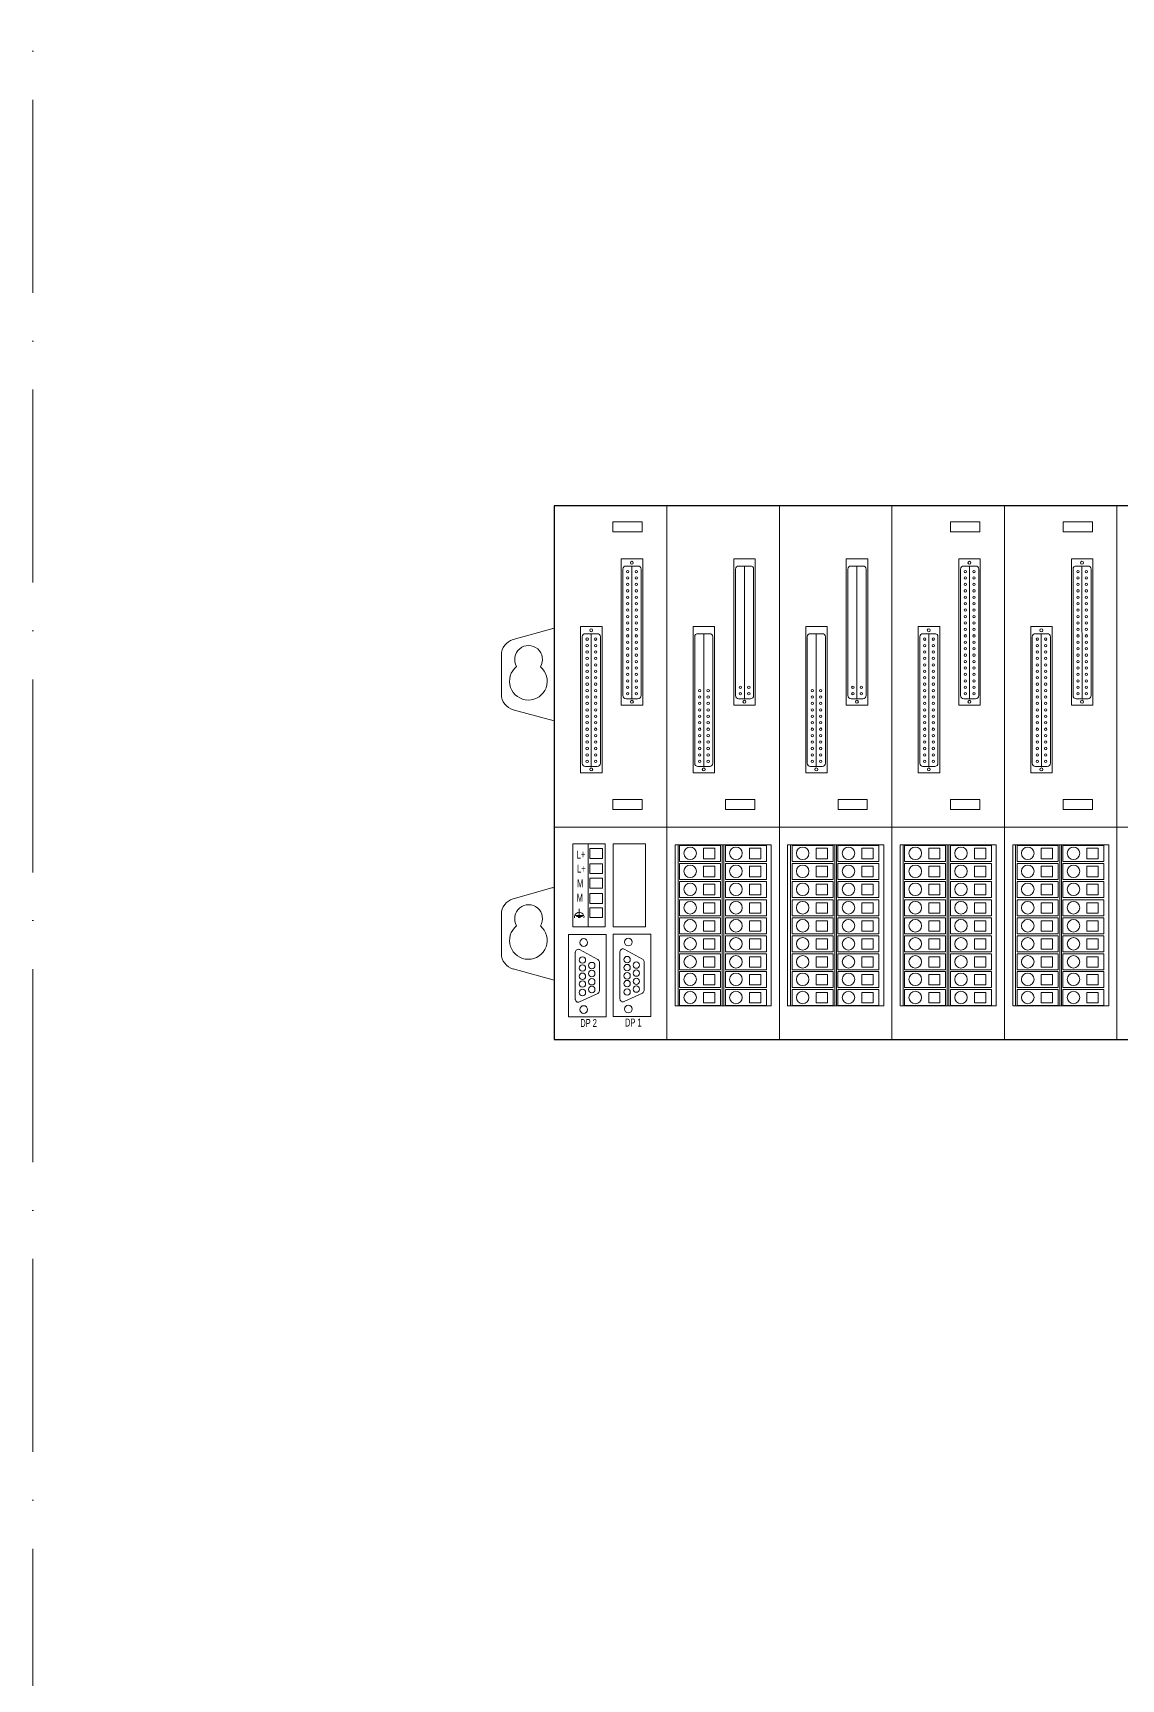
# Model space of a CAD drawing. Header units: millimetres. Extents: x 33157 to 59611, y -29750 to 1750.
# Drawn here: x 54607 to 54945, y -1531 to -1019 of the extents above; entities that cross this region are included whole.
import ezdxf

# ---------------------------------------------------------------- set-up
doc = ezdxf.new("R2010")
doc.units = ezdxf.units.MM
doc.linetypes.add('ACAD_ISO10W100', pattern=[18, 12, -3, 0, -3])
doc.layers.get('0').update_dxf_attribs({"lineweight": 18})
doc.layers.add('细实线', color=7, linetype='Continuous', lineweight=20)
doc.styles.add('HZ', font='arial.ttf')

msp = doc.modelspace()

# ---------------------------------------------------------------- linework, layer by layer
for p, q in [((54803.71, -1166.2), (54803.71, -1332.2)), ((54838.71, -1166.2), (54838.71, -1332.2)), ((54873.71, -1166.2), (54873.71, -1332.2)), ((54873.71, -1166.2), (54873.71, -1332.2)), ((54873.71, -1166.2), (54873.71, -1332.2)), ((54908.71, -1166.2), (54908.71, -1332.2)), ((54943.71, -1166.2), (54943.71, -1332.2)), ((54943.71, -1166.2), (54943.71, -1332.2)), ((54755.91, -1207.81), (54768.66, -1204.23)), ((54768.27, -1204.38), (54768.11, -1204.38)), ((54752.27, -1212.63), (54752.27, -1224.83)), ((54755.95, -1229.65), (54768.66, -1233.12)), ((54768.71, -1266.2), (55153.71, -1266.2)), ((54779.26, -1271.32), (54779.26, -1297.13)), ((54807.2, -1271.61), (54807.2, -1321.75)), ((54807.2, -1271.61), (54820.95, -1271.61)), ((54820.95, -1271.61), (54834.7, -1271.61)), ((54820.95, -1271.61), (54820.95, -1321.75)), ((54821.44, -1271.61), (54821.44, -1321.75)), ((54842.2, -1271.61), (54855.95, -1271.61)), ((54842.2, -1271.61), (54842.2, -1321.75)), ((54855.95, -1271.61), (54855.95, -1321.75)), ((54855.95, -1271.61), (54869.7, -1271.61)), ((54856.44, -1271.61), (54856.44, -1321.75)), ((54877.2, -1271.61), (54890.95, -1271.61)), ((54877.2, -1271.61), (54877.2, -1321.75)), ((54890.95, -1271.61), (54890.95, -1321.75)), ((54890.95, -1271.61), (54904.7, -1271.61)), ((54891.44, -1271.61), (54891.44, -1321.75)), ((54912.2, -1271.61), (54912.2, -1321.75)), ((54912.2, -1271.61), (54925.95, -1271.61)), ((54925.95, -1271.61), (54939.7, -1271.61)), ((54925.95, -1271.61), (54925.95, -1321.75)), ((54926.44, -1271.61), (54926.44, -1321.75)), ((54755.91, -1288.42), (54768.66, -1284.83)), ((54768.27, -1284.98), (54768.11, -1284.98)), ((54752.27, -1293.23), (54752.27, -1305.43)), ((54775.32, -1293.63), (54777.7, -1293.63)), ((54775.59, -1293.93), (54777.51, -1293.93)), ((54776.19, -1294.21), (54776.83, -1294.21)), ((54776.5, -1293.63), (54776.5, -1291.57)), ((54775.26, -1305.01), (54775.26, -1319.69)), ((54776.58, -1304.22), (54782.28, -1307.31)), ((54789.14, -1304.88), (54789.14, -1319.56)), ((54790.47, -1304.09), (54796.16, -1307.18)), ((54755.95, -1310.25), (54768.66, -1313.72)), ((54782.75, -1317.04), (54782.75, -1308.1)), ((54796.63, -1316.91), (54796.63, -1307.97)), ((54776.53, -1320.5), (54782.23, -1317.86)), ((54790.42, -1320.37), (54796.11, -1317.72)), ((54768.71, -1332.2), (54806.71, -1332.2))]:
    msp.add_line(p, q)
at = {"lineweight": 30}
msp.add_lwpolyline([(55153.71, -1166.2), (54768.71, -1166.2), (54768.71, -1332.2), (55153.71, -1332.2)], dxfattribs=at)
for points in [[(54786.96, -1171.25), (54786.96, -1174.32), (54796.07, -1174.32), (54796.07, -1171.25)], [(54891.96, -1171.25), (54891.96, -1174.32), (54901.07, -1174.32), (54901.07, -1171.25)], [(54926.96, -1171.25), (54926.96, -1174.32), (54936.07, -1174.32), (54936.07, -1171.25)], [(54786.96, -1257.58), (54786.96, -1260.66), (54796.07, -1260.66), (54796.07, -1257.58)], [(54821.96, -1257.58), (54821.96, -1260.66), (54831.07, -1260.66), (54831.07, -1257.58)], [(54856.96, -1257.58), (54856.96, -1260.66), (54866.07, -1260.66), (54866.07, -1257.58)], [(54891.96, -1257.58), (54891.96, -1260.66), (54901.07, -1260.66), (54901.07, -1257.58)], [(54926.96, -1257.58), (54926.96, -1260.66), (54936.07, -1260.66), (54936.07, -1257.58)], [(54774.5, -1271.32), (54774.5, -1297.13), (54784.56, -1297.13), (54784.56, -1271.32)], [(54779.77, -1272.79), (54779.77, -1275.87), (54783.7, -1275.87), (54783.7, -1272.79)], [(54786.99, -1271.32), (54786.99, -1297.13), (54797.06, -1297.13), (54797.06, -1271.32)], [(54806.3, -1271.61), (54806.3, -1321.75), (54836.18, -1321.75), (54836.18, -1271.61)], [(54807.69, -1271.82), (54807.69, -1276.82), (54820.44, -1276.82), (54820.44, -1271.82)], [(54815.17, -1272.72), (54815.17, -1275.97), (54818.68, -1275.97), (54818.68, -1272.72)], [(54821.92, -1271.82), (54821.92, -1276.82), (54834.67, -1276.82), (54834.67, -1271.82)], [(54829.4, -1272.72), (54829.4, -1275.97), (54832.91, -1275.97), (54832.91, -1272.72)], [(54841.3, -1271.61), (54841.3, -1321.75), (54871.18, -1321.75), (54871.18, -1271.61)], [(54842.69, -1271.82), (54842.69, -1276.82), (54855.44, -1276.82), (54855.44, -1271.82)], [(54850.17, -1272.72), (54850.17, -1275.97), (54853.68, -1275.97), (54853.68, -1272.72)], [(54856.92, -1271.82), (54856.92, -1276.82), (54869.67, -1276.82), (54869.67, -1271.82)], [(54864.4, -1272.72), (54864.4, -1275.97), (54867.91, -1275.97), (54867.91, -1272.72)], [(54876.3, -1271.61), (54876.3, -1321.75), (54906.18, -1321.75), (54906.18, -1271.61)], [(54877.69, -1271.82), (54877.69, -1276.82), (54890.44, -1276.82), (54890.44, -1271.82)], [(54885.17, -1272.72), (54885.17, -1275.97), (54888.68, -1275.97), (54888.68, -1272.72)], [(54891.92, -1271.82), (54891.92, -1276.82), (54904.67, -1276.82), (54904.67, -1271.82)], [(54899.4, -1272.72), (54899.4, -1275.97), (54902.91, -1275.97), (54902.91, -1272.72)], [(54911.3, -1271.61), (54911.3, -1321.75), (54941.18, -1321.75), (54941.18, -1271.61)], [(54912.69, -1271.82), (54912.69, -1276.82), (54925.44, -1276.82), (54925.44, -1271.82)], [(54920.17, -1272.72), (54920.17, -1275.97), (54923.68, -1275.97), (54923.68, -1272.72)], [(54926.92, -1271.82), (54926.92, -1276.82), (54939.67, -1276.82), (54939.67, -1271.82)], [(54934.4, -1272.72), (54934.4, -1275.97), (54937.91, -1275.97), (54937.91, -1272.72)], [(54779.77, -1277.53), (54779.77, -1280.61), (54783.7, -1280.61), (54783.7, -1277.53)], [(54807.69, -1277.42), (54807.69, -1282.42), (54820.44, -1282.42), (54820.44, -1277.42)], [(54815.17, -1278.32), (54815.17, -1281.57), (54818.68, -1281.57), (54818.68, -1278.32)], [(54821.92, -1277.42), (54821.92, -1282.42), (54834.67, -1282.42), (54834.67, -1277.42)], [(54829.4, -1278.32), (54829.4, -1281.57), (54832.91, -1281.57), (54832.91, -1278.32)], [(54842.69, -1277.42), (54842.69, -1282.42), (54855.44, -1282.42), (54855.44, -1277.42)], [(54850.17, -1278.32), (54850.17, -1281.57), (54853.68, -1281.57), (54853.68, -1278.32)], [(54856.92, -1277.42), (54856.92, -1282.42), (54869.67, -1282.42), (54869.67, -1277.42)], [(54864.4, -1278.32), (54864.4, -1281.57), (54867.91, -1281.57), (54867.91, -1278.32)], [(54877.69, -1277.42), (54877.69, -1282.42), (54890.44, -1282.42), (54890.44, -1277.42)], [(54885.17, -1278.32), (54885.17, -1281.57), (54888.68, -1281.57), (54888.68, -1278.32)], [(54891.92, -1277.42), (54891.92, -1282.42), (54904.67, -1282.42), (54904.67, -1277.42)], [(54899.4, -1278.32), (54899.4, -1281.57), (54902.91, -1281.57), (54902.91, -1278.32)], [(54912.69, -1277.42), (54912.69, -1282.42), (54925.44, -1282.42), (54925.44, -1277.42)], [(54920.17, -1278.32), (54920.17, -1281.57), (54923.68, -1281.57), (54923.68, -1278.32)], [(54926.92, -1277.42), (54926.92, -1282.42), (54939.67, -1282.42), (54939.67, -1277.42)], [(54934.4, -1278.32), (54934.4, -1281.57), (54937.91, -1281.57), (54937.91, -1278.32)], [(54779.77, -1282.02), (54779.77, -1285.09), (54783.7, -1285.09), (54783.7, -1282.02)], [(54807.69, -1283.02), (54807.69, -1288.02), (54820.44, -1288.02), (54820.44, -1283.02)], [(54815.17, -1283.91), (54815.17, -1287.17), (54818.68, -1287.17), (54818.68, -1283.91)], [(54821.92, -1283.02), (54821.92, -1288.02), (54834.67, -1288.02), (54834.67, -1283.02)], [(54829.4, -1283.91), (54829.4, -1287.17), (54832.91, -1287.17), (54832.91, -1283.91)], [(54842.69, -1283.02), (54842.69, -1288.02), (54855.44, -1288.02), (54855.44, -1283.02)], [(54850.17, -1283.91), (54850.17, -1287.17), (54853.68, -1287.17), (54853.68, -1283.91)], [(54856.92, -1283.02), (54856.92, -1288.02), (54869.67, -1288.02), (54869.67, -1283.02)], [(54864.4, -1283.91), (54864.4, -1287.17), (54867.91, -1287.17), (54867.91, -1283.91)], [(54877.69, -1283.02), (54877.69, -1288.02), (54890.44, -1288.02), (54890.44, -1283.02)], [(54885.17, -1283.91), (54885.17, -1287.17), (54888.68, -1287.17), (54888.68, -1283.91)], [(54891.92, -1283.02), (54891.92, -1288.02), (54904.67, -1288.02), (54904.67, -1283.02)], [(54899.4, -1283.91), (54899.4, -1287.17), (54902.91, -1287.17), (54902.91, -1283.91)], [(54912.69, -1283.02), (54912.69, -1288.02), (54925.44, -1288.02), (54925.44, -1283.02)], [(54920.17, -1283.91), (54920.17, -1287.17), (54923.68, -1287.17), (54923.68, -1283.91)], [(54926.92, -1283.02), (54926.92, -1288.02), (54939.67, -1288.02), (54939.67, -1283.02)], [(54934.4, -1283.91), (54934.4, -1287.17), (54937.91, -1287.17), (54937.91, -1283.91)], [(54779.77, -1286.76), (54779.77, -1289.84), (54783.7, -1289.84), (54783.7, -1286.76)], [(54807.69, -1288.75), (54807.69, -1293.75), (54820.44, -1293.75), (54820.44, -1288.75)], [(54815.17, -1289.64), (54815.17, -1292.9), (54818.68, -1292.9), (54818.68, -1289.64)], [(54821.92, -1288.75), (54821.92, -1293.75), (54834.67, -1293.75), (54834.67, -1288.75)], [(54829.4, -1289.64), (54829.4, -1292.9), (54832.91, -1292.9), (54832.91, -1289.64)], [(54842.69, -1288.75), (54842.69, -1293.75), (54855.44, -1293.75), (54855.44, -1288.75)], [(54850.17, -1289.64), (54850.17, -1292.9), (54853.68, -1292.9), (54853.68, -1289.64)], [(54856.92, -1288.75), (54856.92, -1293.75), (54869.67, -1293.75), (54869.67, -1288.75)], [(54864.4, -1289.64), (54864.4, -1292.9), (54867.91, -1292.9), (54867.91, -1289.64)], [(54877.69, -1288.75), (54877.69, -1293.75), (54890.44, -1293.75), (54890.44, -1288.75)], [(54885.17, -1289.64), (54885.17, -1292.9), (54888.68, -1292.9), (54888.68, -1289.64)], [(54891.92, -1288.75), (54891.92, -1293.75), (54904.67, -1293.75), (54904.67, -1288.75)], [(54899.4, -1289.64), (54899.4, -1292.9), (54902.91, -1292.9), (54902.91, -1289.64)], [(54912.69, -1288.75), (54912.69, -1293.75), (54925.44, -1293.75), (54925.44, -1288.75)], [(54920.17, -1289.64), (54920.17, -1292.9), (54923.68, -1292.9), (54923.68, -1289.64)], [(54926.92, -1288.75), (54926.92, -1293.75), (54939.67, -1293.75), (54939.67, -1288.75)], [(54934.4, -1289.64), (54934.4, -1292.9), (54937.91, -1292.9), (54937.91, -1289.64)], [(54779.77, -1291.2), (54779.77, -1294.28), (54783.7, -1294.28), (54783.7, -1291.2)], [(54807.69, -1294.35), (54807.69, -1299.35), (54820.44, -1299.35), (54820.44, -1294.35)], [(54821.92, -1294.35), (54821.92, -1299.35), (54834.67, -1299.35), (54834.67, -1294.35)], [(54842.69, -1294.35), (54842.69, -1299.35), (54855.44, -1299.35), (54855.44, -1294.35)], [(54856.92, -1294.35), (54856.92, -1299.35), (54869.67, -1299.35), (54869.67, -1294.35)], [(54877.69, -1294.35), (54877.69, -1299.35), (54890.44, -1299.35), (54890.44, -1294.35)], [(54891.92, -1294.35), (54891.92, -1299.35), (54904.67, -1299.35), (54904.67, -1294.35)], [(54912.69, -1294.35), (54912.69, -1299.35), (54925.44, -1299.35), (54925.44, -1294.35)], [(54926.92, -1294.35), (54926.92, -1299.35), (54939.67, -1299.35), (54939.67, -1294.35)], [(54773.18, -1299.55), (54784.89, -1299.55), (54784.89, -1325.16), (54773.18, -1325.16)], [(54787.06, -1299.42), (54798.78, -1299.42), (54798.78, -1325.03), (54787.06, -1325.03)], [(54807.69, -1299.95), (54807.69, -1304.95), (54820.44, -1304.95), (54820.44, -1299.95)], [(54815.17, -1295.24), (54815.17, -1298.5), (54818.68, -1298.5), (54818.68, -1295.24)], [(54821.92, -1299.95), (54821.92, -1304.95), (54834.67, -1304.95), (54834.67, -1299.95)], [(54829.4, -1295.24), (54829.4, -1298.5), (54832.91, -1298.5), (54832.91, -1295.24)], [(54842.69, -1299.95), (54842.69, -1304.95), (54855.44, -1304.95), (54855.44, -1299.95)], [(54850.17, -1295.24), (54850.17, -1298.5), (54853.68, -1298.5), (54853.68, -1295.24)], [(54856.92, -1299.95), (54856.92, -1304.95), (54869.67, -1304.95), (54869.67, -1299.95)], [(54864.4, -1295.24), (54864.4, -1298.5), (54867.91, -1298.5), (54867.91, -1295.24)], [(54877.69, -1299.95), (54877.69, -1304.95), (54890.44, -1304.95), (54890.44, -1299.95)], [(54885.17, -1295.24), (54885.17, -1298.5), (54888.68, -1298.5), (54888.68, -1295.24)], [(54891.92, -1299.95), (54891.92, -1304.95), (54904.67, -1304.95), (54904.67, -1299.95)], [(54899.4, -1295.24), (54899.4, -1298.5), (54902.91, -1298.5), (54902.91, -1295.24)], [(54912.69, -1299.95), (54912.69, -1304.95), (54925.44, -1304.95), (54925.44, -1299.95)], [(54920.17, -1295.24), (54920.17, -1298.5), (54923.68, -1298.5), (54923.68, -1295.24)], [(54926.92, -1299.95), (54926.92, -1304.95), (54939.67, -1304.95), (54939.67, -1299.95)], [(54934.4, -1295.24), (54934.4, -1298.5), (54937.91, -1298.5), (54937.91, -1295.24)], [(54815.17, -1300.84), (54815.17, -1304.1), (54818.68, -1304.1), (54818.68, -1300.84)], [(54829.4, -1300.84), (54829.4, -1304.1), (54832.91, -1304.1), (54832.91, -1300.84)], [(54850.17, -1300.84), (54850.17, -1304.1), (54853.68, -1304.1), (54853.68, -1300.84)], [(54864.4, -1300.84), (54864.4, -1304.1), (54867.91, -1304.1), (54867.91, -1300.84)], [(54885.17, -1300.84), (54885.17, -1304.1), (54888.68, -1304.1), (54888.68, -1300.84)], [(54899.4, -1300.84), (54899.4, -1304.1), (54902.91, -1304.1), (54902.91, -1300.84)], [(54920.17, -1300.84), (54920.17, -1304.1), (54923.68, -1304.1), (54923.68, -1300.84)], [(54934.4, -1300.84), (54934.4, -1304.1), (54937.91, -1304.1), (54937.91, -1300.84)], [(54807.69, -1305.56), (54807.69, -1310.56), (54820.44, -1310.56), (54820.44, -1305.56)], [(54815.17, -1306.46), (54815.17, -1309.71), (54818.68, -1309.71), (54818.68, -1306.46)], [(54821.92, -1305.56), (54821.92, -1310.56), (54834.67, -1310.56), (54834.67, -1305.56)], [(54829.4, -1306.46), (54829.4, -1309.71), (54832.91, -1309.71), (54832.91, -1306.46)], [(54842.69, -1305.56), (54842.69, -1310.56), (54855.44, -1310.56), (54855.44, -1305.56)], [(54850.17, -1306.46), (54850.17, -1309.71), (54853.68, -1309.71), (54853.68, -1306.46)], [(54856.92, -1305.56), (54856.92, -1310.56), (54869.67, -1310.56), (54869.67, -1305.56)], [(54864.4, -1306.46), (54864.4, -1309.71), (54867.91, -1309.71), (54867.91, -1306.46)], [(54877.69, -1305.56), (54877.69, -1310.56), (54890.44, -1310.56), (54890.44, -1305.56)], [(54885.17, -1306.46), (54885.17, -1309.71), (54888.68, -1309.71), (54888.68, -1306.46)], [(54891.92, -1305.56), (54891.92, -1310.56), (54904.67, -1310.56), (54904.67, -1305.56)], [(54899.4, -1306.46), (54899.4, -1309.71), (54902.91, -1309.71), (54902.91, -1306.46)], [(54912.69, -1305.56), (54912.69, -1310.56), (54925.44, -1310.56), (54925.44, -1305.56)], [(54920.17, -1306.46), (54920.17, -1309.71), (54923.68, -1309.71), (54923.68, -1306.46)], [(54926.92, -1305.56), (54926.92, -1310.56), (54939.67, -1310.56), (54939.67, -1305.56)], [(54934.4, -1306.46), (54934.4, -1309.71), (54937.91, -1309.71), (54937.91, -1306.46)], [(54807.69, -1311.02), (54807.69, -1316.02), (54820.44, -1316.02), (54820.44, -1311.02)], [(54815.17, -1311.92), (54815.17, -1315.18), (54818.68, -1315.18), (54818.68, -1311.92)], [(54821.92, -1311.02), (54821.92, -1316.02), (54834.67, -1316.02), (54834.67, -1311.02)], [(54829.4, -1311.92), (54829.4, -1315.18), (54832.91, -1315.18), (54832.91, -1311.92)], [(54842.69, -1311.02), (54842.69, -1316.02), (54855.44, -1316.02), (54855.44, -1311.02)], [(54850.17, -1311.92), (54850.17, -1315.18), (54853.68, -1315.18), (54853.68, -1311.92)], [(54856.92, -1311.02), (54856.92, -1316.02), (54869.67, -1316.02), (54869.67, -1311.02)], [(54864.4, -1311.92), (54864.4, -1315.18), (54867.91, -1315.18), (54867.91, -1311.92)], [(54877.69, -1311.02), (54877.69, -1316.02), (54890.44, -1316.02), (54890.44, -1311.02)], [(54885.17, -1311.92), (54885.17, -1315.18), (54888.68, -1315.18), (54888.68, -1311.92)], [(54891.92, -1311.02), (54891.92, -1316.02), (54904.67, -1316.02), (54904.67, -1311.02)], [(54899.4, -1311.92), (54899.4, -1315.18), (54902.91, -1315.18), (54902.91, -1311.92)], [(54912.69, -1311.02), (54912.69, -1316.02), (54925.44, -1316.02), (54925.44, -1311.02)], [(54920.17, -1311.92), (54920.17, -1315.18), (54923.68, -1315.18), (54923.68, -1311.92)], [(54926.92, -1311.02), (54926.92, -1316.02), (54939.67, -1316.02), (54939.67, -1311.02)], [(54934.4, -1311.92), (54934.4, -1315.18), (54937.91, -1315.18), (54937.91, -1311.92)], [(54807.69, -1316.65), (54807.69, -1321.65), (54820.44, -1321.65), (54820.44, -1316.65)], [(54815.17, -1317.55), (54815.17, -1320.8), (54818.68, -1320.8), (54818.68, -1317.55)], [(54821.92, -1316.65), (54821.92, -1321.65), (54834.67, -1321.65), (54834.67, -1316.65)], [(54829.4, -1317.55), (54829.4, -1320.8), (54832.91, -1320.8), (54832.91, -1317.55)], [(54842.69, -1316.65), (54842.69, -1321.65), (54855.44, -1321.65), (54855.44, -1316.65)], [(54850.17, -1317.55), (54850.17, -1320.8), (54853.68, -1320.8), (54853.68, -1317.55)], [(54856.92, -1316.65), (54856.92, -1321.65), (54869.67, -1321.65), (54869.67, -1316.65)], [(54864.4, -1317.55), (54864.4, -1320.8), (54867.91, -1320.8), (54867.91, -1317.55)], [(54877.69, -1316.65), (54877.69, -1321.65), (54890.44, -1321.65), (54890.44, -1316.65)], [(54885.17, -1317.55), (54885.17, -1320.8), (54888.68, -1320.8), (54888.68, -1317.55)], [(54891.92, -1316.65), (54891.92, -1321.65), (54904.67, -1321.65), (54904.67, -1316.65)], [(54899.4, -1317.55), (54899.4, -1320.8), (54902.91, -1320.8), (54902.91, -1317.55)], [(54912.69, -1316.65), (54912.69, -1321.65), (54925.44, -1321.65), (54925.44, -1316.65)], [(54920.17, -1317.55), (54920.17, -1320.8), (54923.68, -1320.8), (54923.68, -1317.55)], [(54926.92, -1316.65), (54926.92, -1321.65), (54939.67, -1321.65), (54939.67, -1316.65)], [(54934.4, -1317.55), (54934.4, -1320.8), (54937.91, -1320.8), (54937.91, -1317.55)]]:
    msp.add_lwpolyline(points, close=True)
for centre, radius in [((54810.98, -1274.28), 1.95), ((54825.21, -1274.28), 1.95), ((54845.98, -1274.28), 1.95), ((54860.21, -1274.28), 1.95), ((54880.98, -1274.28), 1.95), ((54895.21, -1274.28), 1.95), ((54915.98, -1274.28), 1.95), ((54930.21, -1274.28), 1.95), ((54810.98, -1279.88), 1.95), ((54825.21, -1279.88), 1.95), ((54845.98, -1279.88), 1.95), ((54860.21, -1279.88), 1.95), ((54880.98, -1279.88), 1.95), ((54895.21, -1279.88), 1.95), ((54915.98, -1279.88), 1.95), ((54930.21, -1279.88), 1.95), ((54810.98, -1285.48), 1.95), ((54825.21, -1285.48), 1.95), ((54845.98, -1285.48), 1.95), ((54860.21, -1285.48), 1.95), ((54880.98, -1285.48), 1.95), ((54895.21, -1285.48), 1.95), ((54915.98, -1285.48), 1.95), ((54930.21, -1285.48), 1.95), ((54810.98, -1291.21), 1.95), ((54825.21, -1291.21), 1.95), ((54845.98, -1291.21), 1.95), ((54860.21, -1291.21), 1.95), ((54880.98, -1291.21), 1.95), ((54895.21, -1291.21), 1.95), ((54915.98, -1291.21), 1.95), ((54930.21, -1291.21), 1.95), ((54810.98, -1296.81), 1.95), ((54825.21, -1296.81), 1.95), ((54845.98, -1296.81), 1.95), ((54860.21, -1296.81), 1.95), ((54880.98, -1296.81), 1.95), ((54895.21, -1296.81), 1.95), ((54915.98, -1296.81), 1.95), ((54930.21, -1296.81), 1.95), ((54777.88, -1302.02), 1.2), ((54791.76, -1301.89), 1.2), ((54810.98, -1302.41), 1.95), ((54825.21, -1302.41), 1.95), ((54845.98, -1302.41), 1.95), ((54860.21, -1302.41), 1.95), ((54880.98, -1302.41), 1.95), ((54895.21, -1302.41), 1.95), ((54915.98, -1302.41), 1.95), ((54930.21, -1302.41), 1.95), ((54777.47, -1307.47), 0.994), ((54777.47, -1309.95), 0.994), ((54780.37, -1309.18), 0.994), ((54791.36, -1307.33), 0.994), ((54791.36, -1309.82), 0.994), ((54794.25, -1309.04), 0.994), ((54810.98, -1308.02), 1.95), ((54825.21, -1308.02), 1.95), ((54845.98, -1308.02), 1.95), ((54860.21, -1308.02), 1.95), ((54880.98, -1308.02), 1.95), ((54895.21, -1308.02), 1.95), ((54915.98, -1308.02), 1.95), ((54930.21, -1308.02), 1.95), ((54777.47, -1312.51), 0.994), ((54777.47, -1314.92), 0.994), ((54780.37, -1311.66), 0.994), ((54780.37, -1314.22), 0.994), ((54791.36, -1312.38), 0.994), ((54791.36, -1314.79), 0.994), ((54794.25, -1311.53), 0.994), ((54794.25, -1314.09), 0.994), ((54810.98, -1313.48), 1.95), ((54825.21, -1313.48), 1.95), ((54845.98, -1313.48), 1.95), ((54860.21, -1313.48), 1.95), ((54880.98, -1313.48), 1.95), ((54895.21, -1313.48), 1.95), ((54915.98, -1313.48), 1.95), ((54930.21, -1313.48), 1.95), ((54777.47, -1317.55), 0.994), ((54780.37, -1316.63), 0.994), ((54791.36, -1317.42), 0.994), ((54794.25, -1316.5), 0.994), ((54810.98, -1319.11), 1.95), ((54825.21, -1319.11), 1.95), ((54845.98, -1319.11), 1.95), ((54860.21, -1319.11), 1.95), ((54880.98, -1319.11), 1.95), ((54895.21, -1319.11), 1.95), ((54915.98, -1319.11), 1.95), ((54930.21, -1319.11), 1.95), ((54777.88, -1322.86), 1.2), ((54791.76, -1322.72), 1.2)]:
    msp.add_circle(centre, radius)
for centre, radius, start, end in [((54757.27, -1212.63), 5, 105.7247, 180), ((54760.72, -1213.99), 4.32, 328.3, 210.6524), ((54760.66, -1220.77), 5.86, 128.6083, 50.3442), ((54757.27, -1224.83), 5, 180, 254.7449), ((54757.27, -1293.23), 5, 105.7247, 180), ((54760.72, -1294.59), 4.32, 328.3, 210.6524), ((54776.5, -1294.08), 1.47, 350.3006, 189.6994), ((54760.66, -1301.38), 5.86, 128.6083, 50.3442), ((54776.16, -1305.01), 0.895, 61.5158, 180), ((54790.04, -1304.88), 0.895, 61.5158, 180), ((54757.27, -1305.43), 5, 180, 254.7449), ((54781.85, -1308.1), 0.895, 0, 61.5158), ((54795.73, -1307.97), 0.895, 0, 61.5158), ((54776.16, -1319.69), 0.895, 180, 294.9385), ((54781.85, -1317.04), 0.895, 294.9385, 360), ((54790.04, -1319.56), 0.895, 180, 294.9385), ((54795.73, -1316.91), 0.895, 294.9385, 360)]:
    msp.add_arc(centre, radius, start, end)
at = {"layer": '细实线', "linetype": 'ACAD_ISO10W100', "ltscale": 5}
msp.add_line((54606.56, -769.72), (54606.56, -2095.03), dxfattribs=at)
at = {"layer": '细实线'}
for p, q in [((54803.71, -1166.2), (54803.71, -1332.2)), ((54803.71, -1166.2), (54803.71, -1332.2)), ((54873.71, -1166.2), (54873.71, -1332.2)), ((54792.83, -1184.97), (54792.85, -1226.26)), ((54827.83, -1184.97), (54827.85, -1226.26)), ((54862.83, -1184.97), (54862.85, -1226.26)), ((54862.83, -1184.97), (54862.85, -1226.26)), ((54897.83, -1184.97), (54897.85, -1226.26)), ((54932.83, -1184.97), (54932.85, -1226.26)), ((54932.83, -1184.97), (54932.85, -1226.26)), ((54780.19, -1205.99), (54780.21, -1247.27)), ((54815.19, -1205.99), (54815.21, -1247.27)), ((54850.19, -1205.99), (54850.21, -1247.27)), ((54850.19, -1205.99), (54850.21, -1247.27)), ((54885.19, -1205.99), (54885.21, -1247.27)), ((54920.19, -1205.99), (54920.21, -1247.27)), ((54920.19, -1205.99), (54920.21, -1247.27))]:
    msp.add_line(p, q, dxfattribs=at)
for points in [[(54789.54, -1182.69), (54796.21, -1182.69), (54796.21, -1228.23), (54789.54, -1228.23)], [(54824.54, -1182.69), (54831.21, -1182.69), (54831.21, -1228.23), (54824.54, -1228.23)], [(54859.54, -1182.69), (54866.21, -1182.69), (54866.21, -1228.23), (54859.54, -1228.23)], [(54894.54, -1182.69), (54901.21, -1182.69), (54901.21, -1228.23), (54894.54, -1228.23)], [(54929.54, -1182.69), (54936.21, -1182.69), (54936.21, -1228.23), (54929.54, -1228.23)], [(54776.91, -1203.71), (54783.58, -1203.71), (54783.58, -1249.25), (54776.91, -1249.25)], [(54811.91, -1203.71), (54818.58, -1203.71), (54818.58, -1249.25), (54811.91, -1249.25)], [(54846.91, -1203.71), (54853.58, -1203.71), (54853.58, -1249.25), (54846.91, -1249.25)], [(54881.91, -1203.71), (54888.58, -1203.71), (54888.58, -1249.25), (54881.91, -1249.25)], [(54916.91, -1203.71), (54923.58, -1203.71), (54923.58, -1249.25), (54916.91, -1249.25)]]:
    msp.add_lwpolyline(points, close=True, dxfattribs=at)
for points in [[(54791.06, -1184.95), (54794.72, -1184.95, -0.414214), (54795.72, -1185.95), (54795.72, -1225.23, -0.414214), (54794.72, -1226.23), (54791.06, -1226.23, -0.414214), (54790.06, -1225.23), (54790.06, -1185.95, -0.414214)], [(54826.06, -1184.95), (54829.72, -1184.95, -0.414214), (54830.72, -1185.95), (54830.72, -1225.23, -0.414214), (54829.72, -1226.23), (54826.06, -1226.23, -0.414214), (54825.06, -1225.23), (54825.06, -1185.95, -0.414214)], [(54861.06, -1184.95), (54864.72, -1184.95, -0.414214), (54865.72, -1185.95), (54865.72, -1225.23, -0.414214), (54864.72, -1226.23), (54861.06, -1226.23, -0.414214), (54860.06, -1225.23), (54860.06, -1185.95, -0.414214)], [(54896.06, -1184.95), (54899.72, -1184.95, -0.414214), (54900.72, -1185.95), (54900.72, -1225.23, -0.414214), (54899.72, -1226.23), (54896.06, -1226.23, -0.414214), (54895.06, -1225.23), (54895.06, -1185.95, -0.414214)], [(54931.06, -1184.95), (54934.72, -1184.95, -0.414214), (54935.72, -1185.95), (54935.72, -1225.23, -0.414214), (54934.72, -1226.23), (54931.06, -1226.23, -0.414214), (54930.06, -1225.23), (54930.06, -1185.95, -0.414214)], [(54778.39, -1205.99), (54782.05, -1205.99, -0.414214), (54783.05, -1206.99), (54783.05, -1246.27, -0.414214), (54782.05, -1247.27), (54778.39, -1247.27, -0.414214), (54777.39, -1246.27), (54777.39, -1206.99, -0.414214)], [(54813.39, -1205.99), (54817.05, -1205.99, -0.414214), (54818.05, -1206.99), (54818.05, -1246.27, -0.414214), (54817.05, -1247.27), (54813.39, -1247.27, -0.414214), (54812.39, -1246.27), (54812.39, -1206.99, -0.414214)], [(54848.39, -1205.99), (54852.05, -1205.99, -0.414214), (54853.05, -1206.99), (54853.05, -1246.27, -0.414214), (54852.05, -1247.27), (54848.39, -1247.27, -0.414214), (54847.39, -1246.27), (54847.39, -1206.99, -0.414214)], [(54883.39, -1205.99), (54887.05, -1205.99, -0.414214), (54888.05, -1206.99), (54888.05, -1246.27, -0.414214), (54887.05, -1247.27), (54883.39, -1247.27, -0.414214), (54882.39, -1246.27), (54882.39, -1206.99, -0.414214)], [(54918.39, -1205.99), (54922.05, -1205.99, -0.414214), (54923.05, -1206.99), (54923.05, -1246.27, -0.414214), (54922.05, -1247.27), (54918.39, -1247.27, -0.414214), (54917.39, -1246.27), (54917.39, -1206.99, -0.414214)]]:
    msp.add_lwpolyline(points, format="xyb", close=True, dxfattribs=at)
for centre, radius in [((54791.58, -1186.67), 0.373), ((54792.83, -1183.93), 0.462), ((54794.22, -1186.67), 0.373), ((54896.58, -1186.67), 0.373), ((54897.83, -1183.93), 0.462), ((54899.22, -1186.67), 0.373), ((54931.58, -1186.67), 0.373), ((54932.83, -1183.93), 0.462), ((54934.22, -1186.67), 0.373), ((54791.58, -1188.67), 0.373), ((54791.58, -1190.67), 0.373), ((54791.58, -1192.67), 0.373), ((54794.22, -1188.67), 0.373), ((54794.22, -1190.67), 0.373), ((54794.22, -1192.67), 0.373), ((54896.58, -1188.67), 0.373), ((54896.58, -1190.67), 0.373), ((54896.58, -1192.67), 0.373), ((54899.22, -1188.67), 0.373), ((54899.22, -1190.67), 0.373), ((54899.22, -1192.67), 0.373), ((54931.58, -1188.67), 0.373), ((54931.58, -1190.67), 0.373), ((54931.58, -1192.67), 0.373), ((54934.22, -1188.67), 0.373), ((54934.22, -1190.67), 0.373), ((54934.22, -1192.67), 0.373), ((54791.58, -1194.67), 0.373), ((54791.58, -1196.67), 0.373), ((54794.22, -1194.67), 0.373), ((54794.22, -1196.67), 0.373), ((54896.58, -1194.67), 0.373), ((54896.58, -1196.67), 0.373), ((54899.22, -1194.67), 0.373), ((54899.22, -1196.67), 0.373), ((54931.58, -1194.67), 0.373), ((54931.58, -1196.67), 0.373), ((54934.22, -1194.67), 0.373), ((54934.22, -1196.67), 0.373), ((54791.58, -1198.67), 0.373), ((54791.58, -1200.67), 0.373), ((54791.58, -1202.67), 0.373), ((54794.22, -1198.67), 0.373), ((54794.22, -1200.67), 0.373), ((54794.22, -1202.67), 0.373), ((54896.58, -1198.67), 0.373), ((54896.58, -1200.67), 0.373), ((54896.58, -1202.67), 0.373), ((54899.22, -1198.67), 0.373), ((54899.22, -1200.67), 0.373), ((54899.22, -1202.67), 0.373), ((54931.58, -1198.67), 0.373), ((54931.58, -1200.67), 0.373), ((54931.58, -1202.67), 0.373), ((54934.22, -1198.67), 0.373), ((54934.22, -1200.67), 0.373), ((54934.22, -1202.67), 0.373), ((54778.94, -1207.69), 0.373), ((54780.19, -1204.94), 0.462), ((54781.58, -1207.69), 0.373), ((54791.58, -1204.67), 0.373), ((54791.58, -1206.67), 0.373), ((54794.22, -1204.67), 0.373), ((54794.22, -1206.67), 0.373), ((54883.94, -1207.69), 0.373), ((54885.19, -1204.94), 0.462), ((54886.58, -1207.69), 0.373), ((54896.58, -1204.67), 0.373), ((54896.58, -1206.67), 0.373), ((54899.22, -1204.67), 0.373), ((54899.22, -1206.67), 0.373), ((54918.94, -1207.69), 0.373), ((54920.19, -1204.94), 0.462), ((54921.58, -1207.69), 0.373), ((54931.58, -1204.67), 0.373), ((54931.58, -1206.67), 0.373), ((54934.22, -1204.67), 0.373), ((54934.22, -1206.67), 0.373), ((54778.94, -1209.69), 0.373), ((54778.94, -1211.69), 0.373), ((54781.58, -1209.69), 0.373), ((54781.58, -1211.69), 0.373), ((54791.58, -1208.67), 0.373), ((54791.58, -1210.67), 0.373), ((54791.58, -1212.67), 0.373), ((54794.22, -1208.67), 0.373), ((54794.22, -1210.67), 0.373), ((54794.22, -1212.67), 0.373), ((54883.94, -1209.69), 0.373), ((54883.94, -1211.69), 0.373), ((54886.58, -1209.69), 0.373), ((54886.58, -1211.69), 0.373), ((54896.58, -1208.67), 0.373), ((54896.58, -1210.67), 0.373), ((54896.58, -1212.67), 0.373), ((54899.22, -1208.67), 0.373), ((54899.22, -1210.67), 0.373), ((54899.22, -1212.67), 0.373), ((54918.94, -1209.69), 0.373), ((54918.94, -1211.69), 0.373), ((54921.58, -1209.69), 0.373), ((54921.58, -1211.69), 0.373), ((54931.58, -1208.67), 0.373), ((54931.58, -1210.67), 0.373), ((54931.58, -1212.67), 0.373), ((54934.22, -1208.67), 0.373), ((54934.22, -1210.67), 0.373), ((54934.22, -1212.67), 0.373), ((54778.94, -1213.69), 0.373), ((54778.94, -1215.69), 0.373), ((54778.94, -1217.69), 0.373), ((54781.58, -1213.69), 0.373), ((54781.58, -1215.69), 0.373), ((54781.58, -1217.69), 0.373), ((54791.58, -1214.67), 0.373), ((54791.58, -1216.67), 0.373), ((54794.22, -1214.67), 0.373), ((54794.22, -1216.67), 0.373), ((54883.94, -1213.69), 0.373), ((54883.94, -1215.69), 0.373), ((54883.94, -1217.69), 0.373), ((54886.58, -1213.69), 0.373), ((54886.58, -1215.69), 0.373), ((54886.58, -1217.69), 0.373), ((54896.58, -1214.67), 0.373), ((54896.58, -1216.67), 0.373), ((54899.22, -1214.67), 0.373), ((54899.22, -1216.67), 0.373), ((54918.94, -1213.69), 0.373), ((54918.94, -1215.69), 0.373), ((54918.94, -1217.69), 0.373), ((54921.58, -1213.69), 0.373), ((54921.58, -1215.69), 0.373), ((54921.58, -1217.69), 0.373), ((54931.58, -1214.67), 0.373), ((54931.58, -1216.67), 0.373), ((54934.22, -1214.67), 0.373), ((54934.22, -1216.67), 0.373), ((54778.94, -1219.69), 0.373), ((54778.94, -1221.69), 0.373), ((54781.58, -1219.69), 0.373), ((54781.58, -1221.69), 0.373), ((54791.58, -1218.67), 0.373), ((54791.58, -1220.67), 0.373), ((54791.58, -1222.67), 0.373), ((54794.22, -1218.67), 0.373), ((54794.22, -1220.67), 0.373), ((54794.22, -1222.67), 0.373), ((54826.58, -1222.67), 0.373), ((54829.22, -1222.67), 0.373), ((54861.58, -1222.67), 0.373), ((54864.22, -1222.67), 0.373), ((54883.94, -1219.69), 0.373), ((54883.94, -1221.69), 0.373), ((54886.58, -1219.69), 0.373), ((54886.58, -1221.69), 0.373), ((54896.58, -1218.67), 0.373), ((54896.58, -1220.67), 0.373), ((54896.58, -1222.67), 0.373), ((54899.22, -1218.67), 0.373), ((54899.22, -1220.67), 0.373), ((54899.22, -1222.67), 0.373), ((54918.94, -1219.69), 0.373), ((54918.94, -1221.69), 0.373), ((54921.58, -1219.69), 0.373), ((54921.58, -1221.69), 0.373), ((54931.58, -1218.67), 0.373), ((54931.58, -1220.67), 0.373), ((54931.58, -1222.67), 0.373), ((54934.22, -1218.67), 0.373), ((54934.22, -1220.67), 0.373), ((54934.22, -1222.67), 0.373), ((54778.94, -1223.69), 0.373), ((54778.94, -1225.69), 0.373), ((54778.94, -1227.69), 0.373), ((54781.58, -1223.69), 0.373), ((54781.58, -1225.69), 0.373), ((54781.58, -1227.69), 0.373), ((54791.58, -1224.67), 0.373), ((54792.85, -1227.17), 0.462), ((54794.22, -1224.67), 0.373), ((54813.94, -1223.69), 0.373), ((54813.94, -1225.69), 0.373), ((54813.94, -1227.69), 0.373), ((54816.58, -1223.69), 0.373), ((54816.58, -1225.69), 0.373), ((54816.58, -1227.69), 0.373), ((54826.58, -1224.67), 0.373), ((54827.85, -1227.17), 0.462), ((54829.22, -1224.67), 0.373), ((54848.94, -1223.69), 0.373), ((54848.94, -1225.69), 0.373), ((54848.94, -1227.69), 0.373), ((54851.58, -1223.69), 0.373), ((54851.58, -1225.69), 0.373), ((54851.58, -1227.69), 0.373), ((54861.58, -1224.67), 0.373), ((54862.85, -1227.17), 0.462), ((54864.22, -1224.67), 0.373), ((54883.94, -1223.69), 0.373), ((54883.94, -1225.69), 0.373), ((54883.94, -1227.69), 0.373), ((54886.58, -1223.69), 0.373), ((54886.58, -1225.69), 0.373), ((54886.58, -1227.69), 0.373), ((54896.58, -1224.67), 0.373), ((54897.85, -1227.17), 0.462), ((54899.22, -1224.67), 0.373), ((54918.94, -1223.69), 0.373), ((54918.94, -1225.69), 0.373), ((54918.94, -1227.69), 0.373), ((54921.58, -1223.69), 0.373), ((54921.58, -1225.69), 0.373), ((54921.58, -1227.69), 0.373), ((54931.58, -1224.67), 0.373), ((54932.85, -1227.17), 0.462), ((54934.22, -1224.67), 0.373), ((54778.94, -1229.69), 0.373), ((54778.94, -1231.69), 0.373), ((54778.94, -1233.69), 0.373), ((54781.58, -1229.69), 0.373), ((54781.58, -1231.69), 0.373), ((54781.58, -1233.69), 0.373), ((54813.94, -1229.69), 0.373), ((54813.94, -1231.69), 0.373), ((54813.94, -1233.69), 0.373), ((54816.58, -1229.69), 0.373), ((54816.58, -1231.69), 0.373), ((54816.58, -1233.69), 0.373), ((54848.94, -1229.69), 0.373), ((54848.94, -1231.69), 0.373), ((54848.94, -1233.69), 0.373), ((54851.58, -1229.69), 0.373), ((54851.58, -1231.69), 0.373), ((54851.58, -1233.69), 0.373), ((54883.94, -1229.69), 0.373), ((54883.94, -1231.69), 0.373), ((54883.94, -1233.69), 0.373), ((54886.58, -1229.69), 0.373), ((54886.58, -1231.69), 0.373), ((54886.58, -1233.69), 0.373), ((54918.94, -1229.69), 0.373), ((54918.94, -1231.69), 0.373), ((54918.94, -1233.69), 0.373), ((54921.58, -1229.69), 0.373), ((54921.58, -1231.69), 0.373), ((54921.58, -1233.69), 0.373), ((54778.94, -1235.69), 0.373), ((54778.94, -1237.69), 0.373), ((54781.58, -1235.69), 0.373), ((54781.58, -1237.69), 0.373), ((54813.94, -1235.69), 0.373), ((54813.94, -1237.69), 0.373), ((54816.58, -1235.69), 0.373), ((54816.58, -1237.69), 0.373), ((54848.94, -1235.69), 0.373), ((54848.94, -1237.69), 0.373), ((54851.58, -1235.69), 0.373), ((54851.58, -1237.69), 0.373), ((54883.94, -1235.69), 0.373), ((54883.94, -1237.69), 0.373), ((54886.58, -1235.69), 0.373), ((54886.58, -1237.69), 0.373), ((54918.94, -1235.69), 0.373), ((54918.94, -1237.69), 0.373), ((54921.58, -1235.69), 0.373), ((54921.58, -1237.69), 0.373), ((54778.94, -1239.69), 0.373), ((54778.94, -1241.69), 0.373), ((54778.94, -1243.69), 0.373), ((54781.58, -1239.69), 0.373), ((54781.58, -1241.69), 0.373), ((54781.58, -1243.69), 0.373), ((54813.94, -1239.69), 0.373), ((54813.94, -1241.69), 0.373), ((54813.94, -1243.69), 0.373), ((54816.58, -1239.69), 0.373), ((54816.58, -1241.69), 0.373), ((54816.58, -1243.69), 0.373), ((54848.94, -1239.69), 0.373), ((54848.94, -1241.69), 0.373), ((54848.94, -1243.69), 0.373), ((54851.58, -1239.69), 0.373), ((54851.58, -1241.69), 0.373), ((54851.58, -1243.69), 0.373), ((54883.94, -1239.69), 0.373), ((54883.94, -1241.69), 0.373), ((54883.94, -1243.69), 0.373), ((54886.58, -1239.69), 0.373), ((54886.58, -1241.69), 0.373), ((54886.58, -1243.69), 0.373), ((54918.94, -1239.69), 0.373), ((54918.94, -1241.69), 0.373), ((54918.94, -1243.69), 0.373), ((54921.58, -1239.69), 0.373), ((54921.58, -1241.69), 0.373), ((54921.58, -1243.69), 0.373), ((54778.94, -1245.69), 0.373), ((54780.21, -1248.19), 0.462), ((54781.58, -1245.69), 0.373), ((54813.94, -1245.69), 0.373), ((54815.21, -1248.19), 0.462), ((54816.58, -1245.69), 0.373), ((54848.94, -1245.69), 0.373), ((54850.21, -1248.19), 0.462), ((54851.58, -1245.69), 0.373), ((54883.94, -1245.69), 0.373), ((54885.21, -1248.19), 0.462), ((54886.58, -1245.69), 0.373), ((54918.94, -1245.69), 0.373), ((54920.21, -1248.19), 0.462), ((54921.58, -1245.69), 0.373)]:
    msp.add_circle(centre, radius, dxfattribs=at)

# ---------------------------------------------------------------- texts
at = {"color": 7, "linetype": 'Continuous', "style": 'HZ', "width": 0.67}
for s, height, p in [('L+', 2.488, (54775.7, -1275.9)), ('L+', 2.488, (54775.81, -1280.28)), ('M', 2.49, (54775.81, -1284.87)), ('M', 2.49, (54775.7, -1289.36))]:
    msp.add_text(s, height=height, dxfattribs=at).set_placement(p)
at = {"color": 7, "linetype": 'Continuous', "char_height": 2.4883, "attachment_point": 7, "style": 'HZ'}
for s, insert, width in [('{\\W0.67;DP 2}', (54776.79, -1328.28), 7.3136), ('{\\W0.67;DP 1}', (54790.68, -1328.14), 6.8561)]:
    msp.add_mtext(s, dxfattribs=dict(at, insert=insert, width=width))

doc.saveas('drawing.dxf')
